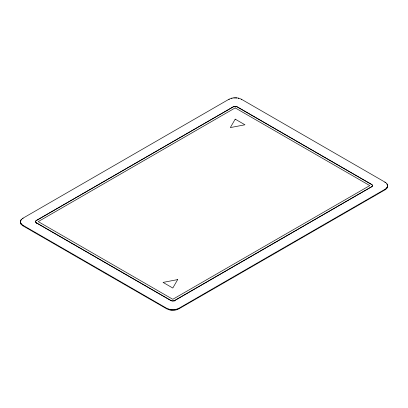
<?xml version="1.0" encoding="UTF-8"?>
<svg xmlns="http://www.w3.org/2000/svg" width="408" height="408" viewBox="0 0 408 408"><rect width="100%" height="100%" fill="white"/><g stroke="black" fill="none" stroke-linecap="round" stroke-linejoin="round"><path stroke-width="0.61" d="M20.4 221.743L21.063 219.825L22.945 218.198L229.056 99.2C232.825 97.232 237.573 97.232 241.342 99.2L385.055 182.172C388.38 183.508 388.39 188.465 385.055 189.802L178.944 308.8C175.175 310.769 170.427 310.769 166.658 308.8L22.945 225.828L21.063 224.201L20.4 221.743L20.476 222.936M20.4 222.284L20.476 221.09M387.524 186.91L387.6 185.716L387.6 186.257M20.476 222.396L21.063 223.661L22.945 225.287L166.658 308.259C170.427 310.228 175.175 310.228 178.944 308.259L385.055 189.261L386.937 187.634L387.524 186.369M36.302 220.483L233.249 106.774A2.759 1.591 0 0 1 237.15 106.774L371.698 184.457A2.759 1.591 0 0 1 371.698 186.706L174.751 300.553A2.759 1.591 0 0 1 170.85 300.553L36.302 222.87A2.759 1.591 0 0 1 36.302 220.616L36.302 220.483A2.759 1.591 0 0 0 36.302 222.732L36.302 223.411M36.302 220.616L233.249 106.911A2.759 1.591 0 0 1 237.15 106.911L371.698 184.589A2.759 1.591 0 0 1 372.137 184.921M36.302 222.732L170.85 300.416A2.759 1.591 0 0 0 174.751 300.416L371.698 186.706M387.524 185.064L387.524 185.604M387.304 184.421L387.304 184.962L386.937 183.799M387.304 187.017L387.304 187.558M386.937 187.634L386.937 188.175M386.437 188.226L386.437 188.766M385.055 182.172L385.055 182.713M385.055 189.261L385.055 189.802M241.342 99.2L241.342 99.741M238.522 98.109L238.522 98.649M236.334 97.772L236.334 98.313M235.202 97.731L235.202 98.272M234.065 97.772L234.065 98.313M231.877 98.109L231.877 98.649M229.056 99.2L229.056 99.741M178.944 308.259L178.944 308.8M177.143 309.06L177.143 309.601M176.123 309.351L176.123 309.891M175.047 309.56L175.047 310.1M174.762 300.405L174.751 301.089M173.936 309.687L173.936 310.228M172.798 309.728L172.798 310.269M171.666 309.687L171.666 310.228M170.554 309.56L170.554 310.1M169.478 309.351L169.478 309.891M168.458 309.06L168.458 309.601M166.658 308.259L166.658 308.8M22.945 218.198L22.945 218.739M22.945 225.287L22.945 225.828M21.563 219.234L21.563 219.774M21.563 224.252L21.563 224.793M21.063 219.825L20.696 220.983L20.696 220.442M21.063 223.661L21.063 224.201M20.696 223.038L20.696 223.579M372.412 185.303A2.759 1.591 0 0 1 371.698 186.844M235.202 119.156L230.326 127.597L244.948 124.787L235.202 119.156M177.674 279.592L172.798 288.033L163.052 282.407L177.674 279.592M235.202 107.901L38.25 221.605L172.798 299.288L369.75 185.584L235.202 107.901"/></g></svg>
